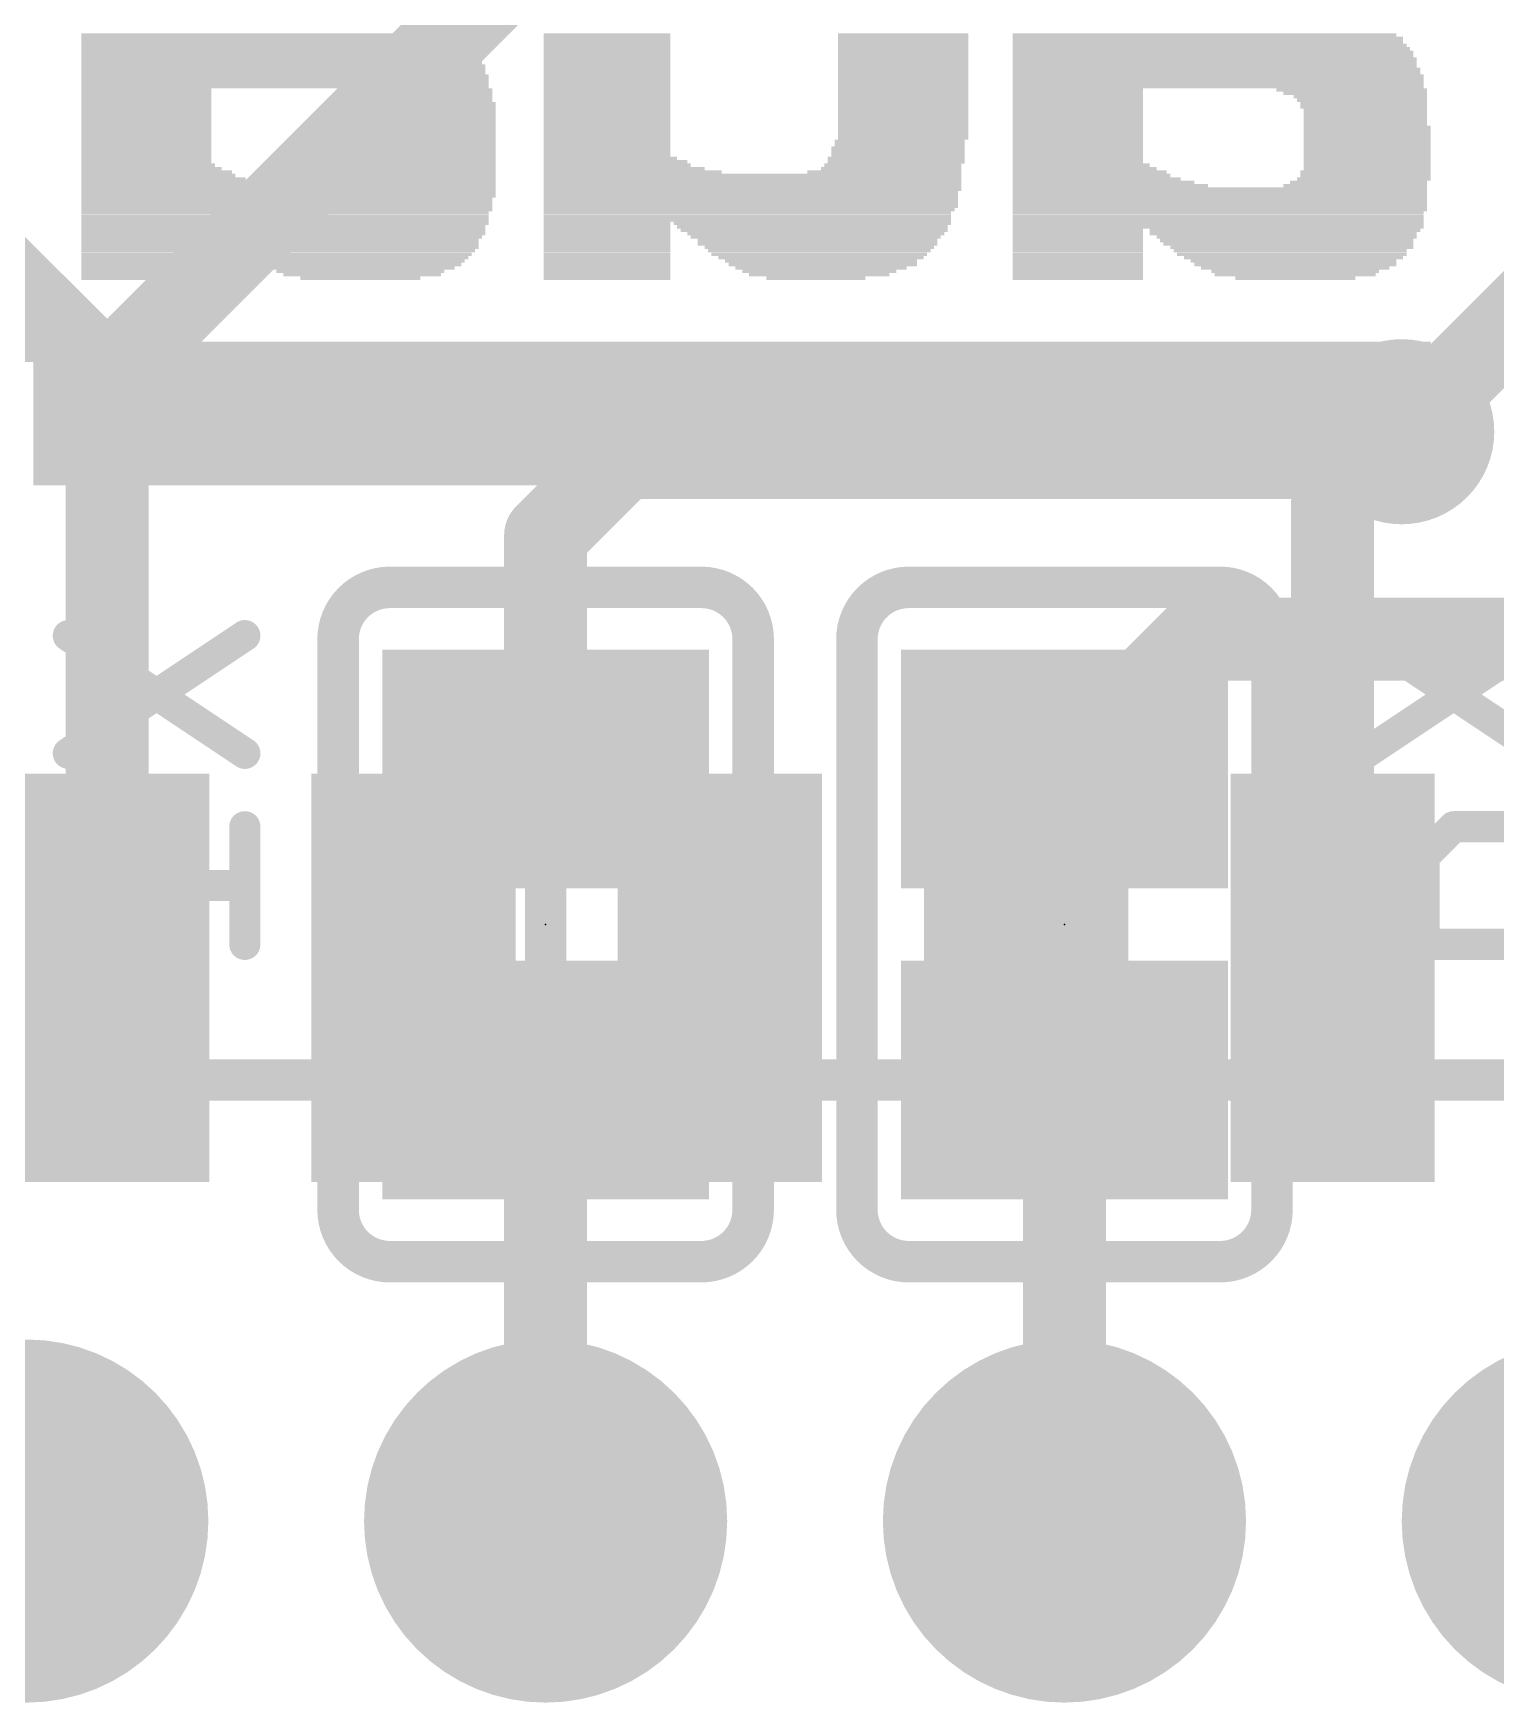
# Model space of a CAD drawing. Extents: x -7.4 to 58.7, y -8.7 to 28.8.
# Drawn here: x 36.86 to 44.02, y 0.38 to 8.55 of the extents above; entities that cross this region are included whole.
import ezdxf

# ---------------------------------------------------------------- set-up
doc = ezdxf.new("R2010")
doc.units = 0
for name, color, linetype in [('1', 12, 'CONTINUOUS'), ('16', 132, 'CONTINUOUS'), ('17', 110, 'CONTINUOUS'), ('18', 110, 'CONTINUOUS'), ('22', 6, 'CONTINUOUS'), ('24', 53, 'CONTINUOUS'), ('51', 253, 'CONTINUOUS')]:
    doc.layers.add(name, color=color, linetype=linetype)

# ---------------------------------------------------------------- blocks, each defined once
blk = doc.blocks.new('ROUNDP')
at = {"const_width": 0.5}
blk.add_lwpolyline([(0, -0.25, 1), (0, 0.25, 1), (0, -0.25)], format="xyb", dxfattribs=at)
blk = doc.blocks.new('RECT')
blk.add_solid([(-0.5, -0.5), (0.5, -0.5), (-0.5, 0.5), (0.5, 0.5)])
blk = doc.blocks.new('ROUNDV')
at = {"const_width": 0.5}
blk.add_lwpolyline([(0, -0.25, 1), (0, 0.25, 1), (0, -0.25)], format="xyb", dxfattribs=at)

msp = doc.modelspace()

# ---------------------------------------------------------------- linework, layer by layer
at = {"layer": '1', "const_width": 0.4064}
for points in [[(37.223, 6.87), (30.123, 13.97)], [(37.223, 6.87), (41.553, 11.2)], [(44.45, 7.493), (43.6245, 6.6675)], [(37.223, 3.93), (37.223, 6.87)], [(43.561, 6.604), (43.6245, 6.6675)], [(43.561, 6.604), (43.223, 6.266)], [(43.223, 6.266), (43.223, 3.93)]]:
    msp.add_lwpolyline(points, dxfattribs=at)
at = {"layer": '1', "const_width": 0.2032}
for points in [[(37.3246, 6.87, 1), (37.1214, 6.87)], [(37.1512, 6.9418, 1), (37.2948, 6.7982)], [(37.1512, 6.7982, 1), (37.2948, 6.9418)], [(43.6963, 6.5957, 1), (43.5527, 6.7393)], [(43.6328, 6.5322, 1), (43.4892, 6.6758)], [(43.5527, 6.7393, 1), (43.6963, 6.5957)], [(43.4892, 6.6758, 1), (43.6328, 6.5322)], [(43.3246, 6.266, 1), (43.1214, 6.266)], [(43.1512, 6.3378, 1), (43.2948, 6.1942)], [(37.1214, 3.93, 1), (37.3246, 3.93)], [(43.1214, 3.93, 1), (43.3246, 3.93)]]:
    msp.add_lwpolyline(points, format="xyb", dxfattribs=at)
at = {"layer": '16', "const_width": 0.4064}
for points in [[(43.434, 6.477), (43.561, 6.604)], [(39.37, 6.096), (39.751, 6.477)], [(39.751, 6.477), (43.434, 6.477)], [(39.37, 4.953), (39.37, 6.096)], [(41.91, 4.953), (42.545, 5.588)], [(42.545, 5.588), (44.704, 5.588)], [(39.37, 3.429), (39.37, 1.27)], [(41.91, 3.429), (41.91, 1.27)]]:
    msp.add_lwpolyline(points, dxfattribs=at)
at = {"layer": '16', "const_width": 0.2032}
for points in [[(43.6328, 6.5322, 1), (43.4892, 6.6758)], [(39.751, 6.5786, 1), (39.751, 6.3754)], [(39.8228, 6.4052, 1), (39.6792, 6.5488)], [(43.3622, 6.5488, 1), (43.5058, 6.4052)], [(43.434, 6.3754, 1), (43.434, 6.5786)], [(39.4716, 6.096, 1), (39.2684, 6.096)], [(39.2982, 6.1678, 1), (39.4418, 6.0242)], [(42.545, 5.6896, 1), (42.545, 5.4864)], [(42.6168, 5.5162, 1), (42.4732, 5.6598)], [(41.8382, 5.0248, 1), (41.9818, 4.8812)], [(39.2684, 4.953, 1), (39.4716, 4.953)], [(39.4716, 3.429, 1), (39.2684, 3.429)], [(42.0116, 3.429, 1), (41.8084, 3.429)], [(39.2684, 1.27, 1), (39.4716, 1.27)], [(41.8084, 1.27, 1), (42.0116, 1.27)]]:
    msp.add_lwpolyline(points, format="xyb", dxfattribs=at)
at = {"layer": '22'}
for points, const_width in [([(38.608, 5.842, 0.4142), (38.354, 5.588)], 0.2032), ([(38.608, 5.8928, 1), (38.608, 5.7912)], 0.1016), ([(38.608, 5.7912, 1), (38.608, 5.8928)], 0.1016), ([(40.386, 5.588, 0.4142), (40.132, 5.842)], 0.2032), ([(40.132, 5.8928, 1), (40.132, 5.7912)], 0.1016), ([(40.132, 5.7912, 1), (40.132, 5.8928)], 0.1016), ([(41.148, 5.842, 0.4142), (40.894, 5.588)], 0.2032), ([(41.148, 5.8928, 1), (41.148, 5.7912)], 0.1016), ([(41.148, 5.7912, 1), (41.148, 5.8928)], 0.1016), ([(42.926, 5.588, 0.4142), (42.672, 5.842)], 0.2032), ([(42.672, 5.8928, 1), (42.672, 5.7912)], 0.1016), ([(42.672, 5.7912, 1), (42.672, 5.8928)], 0.1016), ([(37.0543, 5.6371, 1), (37.0121, 5.5737)], 0.0762), ([(37.9187, 5.5737, 1), (37.8764, 5.6371)], 0.0762), ([(38.4048, 5.588, 1), (38.3032, 5.588)], 0.1016), ([(40.4368, 5.588, 1), (40.3352, 5.588)], 0.1016), ([(40.9448, 5.588, 1), (40.8432, 5.588)], 0.1016), ([(42.9768, 5.588, 1), (42.8752, 5.588)], 0.1016), ([(43.4043, 5.6371, 1), (43.3621, 5.5737)], 0.0762), ([(38.3032, 5.588, 1), (38.4048, 5.588)], 0.1016), ([(40.3352, 5.588, 1), (40.4368, 5.588)], 0.1016), ([(40.8432, 5.588, 1), (40.9448, 5.588)], 0.1016), ([(42.8752, 5.588, 1), (42.9768, 5.588)], 0.1016), ([(37.0121, 5.0609, 1), (37.0543, 4.9975)], 0.0762), ([(37.8764, 4.9975, 1), (37.9187, 5.0609)], 0.0762), ([(43.3621, 5.0609, 1), (43.4043, 4.9975)], 0.0762), ([(37.9356, 4.6699, 1), (37.8594, 4.6699)], 0.0762), ([(43.4101, 4.6968, 1), (43.3563, 4.643)], 0.0762), ([(43.8154, 4.708, 1), (43.8154, 4.6318)], 0.0762), ([(43.8423, 4.643, 1), (43.7884, 4.6968)], 0.0762), ([(43.7094, 4.5259, 1), (43.6332, 4.5259)], 0.0762), ([(43.6444, 4.5528, 1), (43.6983, 4.4989)], 0.0762), ([(37.0332, 4.4199, 1), (37.0332, 4.3437)], 0.0762), ([(37.8975, 4.3437, 1), (37.8975, 4.4199)], 0.0762), ([(43.6444, 4.3549, 1), (43.6983, 4.4087)], 0.0762), ([(43.3832, 4.1318, 1), (43.3832, 4.0556)], 0.0762), ([(37.8594, 4.0937, 1), (37.9356, 4.0937)], 0.0762), ([(43.6332, 4.0937, 1), (43.7094, 4.0937)], 0.0762), ([(38.354, 2.794, 0.4142), (38.608, 2.54)], 0.2032), ([(38.4048, 2.794, 1), (38.3032, 2.794)], 0.1016), ([(40.132, 2.54, 0.4142), (40.386, 2.794)], 0.2032), ([(40.4368, 2.794, 1), (40.3352, 2.794)], 0.1016), ([(40.894, 2.794, 0.4142), (41.148, 2.54)], 0.2032), ([(40.9448, 2.794, 1), (40.8432, 2.794)], 0.1016), ([(42.672, 2.54, 0.4142), (42.926, 2.794)], 0.2032), ([(42.9768, 2.794, 1), (42.8752, 2.794)], 0.1016), ([(38.3032, 2.794, 1), (38.4048, 2.794)], 0.1016), ([(40.3352, 2.794, 1), (40.4368, 2.794)], 0.1016), ([(40.8432, 2.794, 1), (40.9448, 2.794)], 0.1016), ([(42.8752, 2.794, 1), (42.9768, 2.794)], 0.1016), ([(38.608, 2.5908, 1), (38.608, 2.4892)], 0.1016), ([(38.608, 2.4892, 1), (38.608, 2.5908)], 0.1016), ([(40.132, 2.5908, 1), (40.132, 2.4892)], 0.1016), ([(40.132, 2.4892, 1), (40.132, 2.5908)], 0.1016), ([(41.148, 2.5908, 1), (41.148, 2.4892)], 0.1016), ([(41.148, 2.4892, 1), (41.148, 2.5908)], 0.1016), ([(42.672, 2.5908, 1), (42.672, 2.4892)], 0.1016), ([(42.672, 2.4892, 1), (42.672, 2.5908)], 0.1016)]:
    msp.add_lwpolyline(points, format="xyb", dxfattribs=dict(at, const_width=const_width))
for points, const_width in [([(40.132, 5.842), (38.608, 5.842)], 0.2032), ([(42.672, 5.842), (41.148, 5.842)], 0.2032), ([(37.8975, 5.0292), (37.0332, 5.6054)], 0.1524), ([(37.8975, 5.6054), (37.0332, 5.0292)], 0.1524), ([(38.354, 5.588), (38.354, 2.794)], 0.2032), ([(40.386, 2.794), (40.386, 5.588)], 0.2032), ([(40.894, 5.588), (40.894, 2.794)], 0.2032), ([(42.926, 2.794), (42.926, 5.588)], 0.2032), ([(44.2475, 5.0292), (43.3832, 5.6054)], 0.1524), ([(44.2475, 5.6054), (43.3832, 5.0292)], 0.1524), ([(37.8975, 4.0937), (37.8975, 4.6699)], 0.1524), ([(43.6713, 4.3818), (43.3832, 4.6699)], 0.1524), ([(43.8154, 4.6699), (43.6713, 4.5259)], 0.1524), ([(44.1035, 4.6699), (43.8154, 4.6699)], 0.1524), ([(43.6713, 4.5259), (43.6713, 4.0937)], 0.1524), ([(37.0332, 4.3818), (37.8975, 4.3818)], 0.1524), ([(43.3832, 4.0937), (44.2475, 4.0937)], 0.1524), ([(40.132, 2.54), (38.608, 2.54)], 0.2032), ([(42.672, 2.54), (41.148, 2.54)], 0.2032)]:
    msp.add_lwpolyline(points, dxfattribs=dict(at, const_width=const_width))
at = {"layer": '24'}
for p in [(39.37, 4.191), (41.91, 4.191)]:
    msp.add_point(p, dxfattribs=at)
at = {"layer": '51', "const_width": 0.2032}
msp.add_lwpolyline([(45.973, 3.43), (29.973, 3.43)], dxfattribs=at)

# ---------------------------------------------------------------- block references
at = {"layer": '1', "xscale": 2, "rotation": 90}
for p in [(37.223, 3.93), (38.723, 3.93), (40.223, 3.93), (41.723, 3.93), (43.223, 3.93)]:
    msp.add_blockref('RECT', p, dxfattribs=at)
at = {"layer": '16', "rotation": 270}
for p, xscale, yscale in [((39.37, 4.953), 1.1684, 1.6002), ((41.91, 4.953), 1.1684, 1.6002), ((39.37, 4.191), 0.635, 0.2032), ((41.91, 4.191), 0.635, 0.2032), ((39.37, 3.429), 1.1684, 1.6002), ((41.91, 3.429), 1.1684, 1.6002)]:
    msp.add_blockref('RECT', p, dxfattribs=dict(at, xscale=xscale, yscale=yscale))
at = {"layer": '17', "xscale": 1.778, "yscale": 1.778}
for p in [(36.83, 1.27), (36.83, 1.27), (39.37, 1.27), (39.37, 1.27), (41.91, 1.27), (41.91, 1.27), (44.45, 1.27), (44.45, 1.27)]:
    msp.add_blockref('ROUNDP', p, dxfattribs=at)
at = {"layer": '18', "xscale": 0.9064, "yscale": 0.9064}
msp.add_blockref('ROUNDV', (43.561, 6.604), dxfattribs=at)
msp.add_blockref('ROUNDV', (43.561, 6.604), dxfattribs=at)
at = {"layer": '22', "rotation": 180}
for p, xscale, yscale in [((38.0442, 8.5293), 1.8943, 0.0168), ((38.0442, 8.5126), 1.8943, 0.0167), ((38.0525, 8.4958), 1.911, 0.0168), ((38.0358, 8.5461), 1.8775, 0.0168), ((39.6703, 8.5461), 0.6203, 0.0168), ((39.6703, 8.5293), 0.6203, 0.0168), ((39.6703, 8.5126), 0.6203, 0.0167), ((39.6703, 8.4958), 0.6203, 0.0168), ((41.1203, 8.5461), 0.637, 0.0168), ((41.1203, 8.5293), 0.637, 0.0168), ((41.1203, 8.5126), 0.637, 0.0167), ((41.1203, 8.4958), 0.637, 0.0168), ((42.6123, 8.5293), 1.9111, 0.0168), ((42.6123, 8.5126), 1.9111, 0.0167), ((42.5956, 8.5461), 1.8775, 0.0168), ((42.6207, 8.4958), 1.9278, 0.0168), ((38.0776, 8.4288), 1.9613, 0.0167), ((38.0776, 8.412), 1.9613, 0.0168), ((38.0609, 8.479), 1.9278, 0.0168), ((38.0693, 8.4623), 1.9446, 0.0167), ((38.0693, 8.4455), 1.9446, 0.0168), ((39.6703, 8.479), 0.6203, 0.0168), ((39.6703, 8.4623), 0.6203, 0.0167), ((39.6703, 8.4455), 0.6203, 0.0168), ((39.6703, 8.4288), 0.6203, 0.0167), ((39.6703, 8.412), 0.6203, 0.0168), ((41.1203, 8.479), 0.637, 0.0168), ((41.1203, 8.4623), 0.637, 0.0167), ((41.1203, 8.4455), 0.637, 0.0168), ((41.1203, 8.4288), 0.637, 0.0167), ((41.1203, 8.412), 0.637, 0.0168), ((42.6291, 8.479), 1.9446, 0.0168), ((42.6459, 8.4288), 1.9781, 0.0167), ((42.6459, 8.412), 1.9781, 0.0168), ((42.6375, 8.4623), 1.9613, 0.0167), ((42.6375, 8.4455), 1.9613, 0.0168), ((38.0945, 8.3449), 1.9949, 0.0168), ((38.0861, 8.3952), 1.9781, 0.0168), ((38.0861, 8.3785), 1.9781, 0.0167), ((38.0861, 8.3617), 1.9781, 0.0168), ((39.6703, 8.3952), 0.6203, 0.0168), ((39.6703, 8.3785), 0.6203, 0.0167), ((39.6703, 8.3617), 0.6203, 0.0168), ((39.6703, 8.3449), 0.6203, 0.0168), ((41.1203, 8.3952), 0.637, 0.0168), ((41.1203, 8.3785), 0.637, 0.0167), ((41.1203, 8.3617), 0.637, 0.0168), ((41.1203, 8.3449), 0.637, 0.0168), ((42.6459, 8.3952), 1.9781, 0.0168), ((42.6543, 8.3785), 1.9949, 0.0167), ((42.6543, 8.3617), 1.9949, 0.0168), ((42.6626, 8.3449), 2.0116, 0.0168), ((38.0945, 8.3282), 1.9949, 0.0167), ((38.0945, 8.3114), 1.9949, 0.0168), ((38.0945, 8.2946), 1.9949, 0.0168), ((37.4155, 8.2779), 0.637, 0.0167), ((37.4155, 8.2611), 0.637, 0.0168), ((38.7398, 8.2779), 0.7376, 0.0167), ((38.7649, 8.2611), 0.6873, 0.0168), ((39.6703, 8.3282), 0.6203, 0.0167), ((39.6703, 8.3114), 0.6203, 0.0168), ((39.6703, 8.2946), 0.6203, 0.0168), ((39.6703, 8.2779), 0.6203, 0.0167), ((39.6703, 8.2611), 0.6203, 0.0168), ((41.1203, 8.3282), 0.637, 0.0167), ((41.1203, 8.3114), 0.637, 0.0168), ((41.1203, 8.2946), 0.637, 0.0168), ((41.1203, 8.2779), 0.637, 0.0167), ((41.1203, 8.2611), 0.637, 0.0168), ((42.6626, 8.3282), 2.0116, 0.0167), ((42.6626, 8.3114), 2.0116, 0.0168), ((42.6626, 8.2946), 2.0116, 0.0168), ((41.9753, 8.2779), 0.637, 0.0167), ((41.9753, 8.2611), 0.637, 0.0168), ((43.3164, 8.2779), 0.7376, 0.0167), ((43.3332, 8.2611), 0.7041, 0.0168), ((37.4155, 8.2444), 0.637, 0.0167), ((37.4155, 8.2276), 0.637, 0.0168), ((37.4155, 8.2108), 0.637, 0.0168), ((37.4155, 8.1941), 0.637, 0.0167), ((37.4155, 8.1773), 0.637, 0.0168), ((38.7817, 8.2444), 0.6538, 0.0167), ((38.7901, 8.2276), 0.637, 0.0168), ((38.8069, 8.2108), 0.637, 0.0168), ((38.8069, 8.1941), 0.637, 0.0167), ((38.8152, 8.1773), 0.6203, 0.0168), ((39.6703, 8.2444), 0.6203, 0.0167), ((39.6703, 8.2276), 0.6203, 0.0168), ((39.6703, 8.2108), 0.6203, 0.0168), ((39.6703, 8.1941), 0.6203, 0.0167), ((39.6703, 8.1773), 0.6203, 0.0168), ((41.1203, 8.2444), 0.637, 0.0167), ((41.1203, 8.2276), 0.637, 0.0168), ((41.1203, 8.2108), 0.637, 0.0168), ((41.1203, 8.1941), 0.637, 0.0167), ((41.1203, 8.1773), 0.637, 0.0168), ((41.9753, 8.2444), 0.637, 0.0167), ((41.9753, 8.2276), 0.637, 0.0168), ((41.9753, 8.2108), 0.637, 0.0168), ((41.9753, 8.1941), 0.637, 0.0167), ((41.9753, 8.1773), 0.637, 0.0168), ((43.3583, 8.2444), 0.6538, 0.0167), ((43.3667, 8.2276), 0.637, 0.0168), ((43.3751, 8.2108), 0.6203, 0.0168), ((43.3751, 8.1941), 0.6203, 0.0167), ((43.3835, 8.1773), 0.6035, 0.0168), ((37.4155, 8.1605), 0.637, 0.0168), ((37.4155, 8.1438), 0.637, 0.0167), ((37.4155, 8.127), 0.637, 0.0168), ((37.4155, 8.1102), 0.637, 0.0168), ((37.4155, 8.0935), 0.637, 0.0167), ((38.8152, 8.1605), 0.6203, 0.0168), ((38.8152, 8.1438), 0.6203, 0.0167), ((38.8237, 8.127), 0.6035, 0.0168), ((38.8237, 8.1102), 0.6035, 0.0168), ((38.8237, 8.0935), 0.6035, 0.0167), ((39.6703, 8.1605), 0.6203, 0.0168), ((39.6703, 8.1438), 0.6203, 0.0167), ((39.6703, 8.127), 0.6203, 0.0168), ((39.6703, 8.1102), 0.6203, 0.0168), ((39.6703, 8.0935), 0.6203, 0.0167), ((41.1203, 8.1605), 0.637, 0.0168), ((41.1203, 8.1438), 0.637, 0.0167), ((41.1203, 8.127), 0.637, 0.0168), ((41.1203, 8.1102), 0.637, 0.0168), ((41.1203, 8.0935), 0.637, 0.0167), ((41.9753, 8.1605), 0.637, 0.0168), ((41.9753, 8.1438), 0.637, 0.0167), ((41.9753, 8.127), 0.637, 0.0168), ((41.9753, 8.1102), 0.637, 0.0168), ((41.9753, 8.0935), 0.637, 0.0167), ((43.3835, 8.1605), 0.6035, 0.0168), ((43.3835, 8.1438), 0.6035, 0.0167), ((43.3835, 8.127), 0.6035, 0.0168), ((43.3835, 8.1102), 0.6035, 0.0168), ((43.3919, 8.0935), 0.6203, 0.0167), ((37.4155, 8.0767), 0.637, 0.0168), ((37.4155, 8.0599), 0.637, 0.0168), ((37.4155, 8.0432), 0.637, 0.0167), ((37.4155, 8.0264), 0.637, 0.0168), ((37.4155, 8.0097), 0.637, 0.0167), ((38.8237, 8.0767), 0.6035, 0.0168), ((38.8237, 8.0599), 0.6035, 0.0168), ((38.8237, 8.0432), 0.6035, 0.0167), ((38.8237, 8.0264), 0.6035, 0.0168), ((38.8237, 8.0097), 0.6035, 0.0167), ((39.6703, 8.0767), 0.6203, 0.0168), ((39.6703, 8.0599), 0.6203, 0.0168), ((39.6703, 8.0432), 0.6203, 0.0167), ((39.6703, 8.0264), 0.6203, 0.0168), ((39.6703, 8.0097), 0.6203, 0.0167), ((41.1035, 8.0264), 0.6371, 0.0168), ((41.1035, 8.0097), 0.6371, 0.0167), ((41.1203, 8.0767), 0.637, 0.0168), ((41.1203, 8.0599), 0.637, 0.0168), ((41.1203, 8.0432), 0.637, 0.0167), ((41.9753, 8.0767), 0.637, 0.0168), ((41.9753, 8.0599), 0.637, 0.0168), ((41.9753, 8.0432), 0.637, 0.0167), ((41.9753, 8.0264), 0.637, 0.0168), ((41.9753, 8.0097), 0.637, 0.0167), ((43.3919, 8.0767), 0.6203, 0.0168), ((43.3919, 8.0599), 0.6203, 0.0168), ((43.3919, 8.0432), 0.6203, 0.0167), ((43.3919, 8.0264), 0.6203, 0.0168), ((43.3919, 8.0097), 0.6203, 0.0167), ((37.4155, 7.9929), 0.637, 0.0168), ((37.4155, 7.9761), 0.637, 0.0168), ((37.4155, 7.9594), 0.637, 0.0167), ((37.4155, 7.9426), 0.637, 0.0168), ((37.4155, 7.9258), 0.637, 0.0168), ((38.8152, 7.9258), 0.6203, 0.0168), ((38.8237, 7.9929), 0.6035, 0.0168), ((38.8237, 7.9761), 0.6035, 0.0168), ((38.8237, 7.9594), 0.6035, 0.0167), ((38.8237, 7.9426), 0.6035, 0.0168), ((39.6703, 7.9929), 0.6203, 0.0168), ((39.6703, 7.9761), 0.6203, 0.0168), ((39.6703, 7.9594), 0.6203, 0.0167), ((39.687, 7.9426), 0.6538, 0.0168), ((39.7122, 7.9258), 0.7041, 0.0168), ((41.0868, 7.9426), 0.6706, 0.0168), ((41.0868, 7.9258), 0.6706, 0.0168), ((41.0952, 7.9929), 0.6538, 0.0168), ((41.0952, 7.9761), 0.6538, 0.0168), ((41.0952, 7.9594), 0.6538, 0.0167), ((41.9753, 7.9929), 0.637, 0.0168), ((41.9753, 7.9761), 0.637, 0.0168), ((41.9753, 7.9594), 0.637, 0.0167), ((41.9753, 7.9426), 0.637, 0.0168), ((41.9753, 7.9258), 0.637, 0.0168), ((43.3919, 7.9929), 0.6203, 0.0168), ((43.3919, 7.9761), 0.6203, 0.0168), ((43.3919, 7.9594), 0.6203, 0.0167), ((43.3919, 7.9426), 0.6203, 0.0168), ((43.3919, 7.9258), 0.6203, 0.0168), ((37.4658, 7.8755), 0.7376, 0.0168), ((37.4993, 7.842), 0.8046, 0.0168), ((37.4239, 7.9091), 0.6537, 0.0167), ((37.4407, 7.8923), 0.6873, 0.0168), ((37.4742, 7.8588), 0.7543, 0.0167), ((38.7985, 7.842), 0.6538, 0.0168), ((38.8069, 7.8755), 0.637, 0.0168), ((38.8069, 7.8588), 0.637, 0.0167), ((38.8152, 7.9091), 0.6203, 0.0167), ((38.8152, 7.8923), 0.6203, 0.0168), ((39.7205, 7.9091), 0.7208, 0.0167), ((39.754, 7.8923), 0.7879, 0.0168), ((39.796, 7.8755), 0.8717, 0.0168), ((40.3827, 7.8588), 2.0452, 0.0167), ((40.3827, 7.842), 2.0452, 0.0168), ((41.0281, 7.8755), 0.7544, 0.0168), ((41.0617, 7.8923), 0.6873, 0.0168), ((41.07, 7.9091), 0.6706, 0.0167), ((41.992, 7.9091), 0.6705, 0.0167), ((42.0423, 7.8588), 0.7711, 0.0167), ((42.0088, 7.8923), 0.704, 0.0168), ((42.034, 7.8755), 0.7543, 0.0168), ((42.0675, 7.842), 0.8214, 0.0168), ((43.3751, 7.842), 0.6538, 0.0168), ((43.3835, 7.8755), 0.6371, 0.0168), ((43.3835, 7.8588), 0.6371, 0.0167), ((43.3919, 7.9091), 0.6203, 0.0167), ((43.3919, 7.8923), 0.6203, 0.0168), ((37.5663, 7.8085), 0.9387, 0.0168), ((37.5412, 7.8253), 0.8884, 0.0167), ((38.1112, 7.7917), 2.0284, 0.0168), ((38.1112, 7.775), 2.0284, 0.0167), ((38.1112, 7.7582), 2.0284, 0.0168), ((38.7734, 7.8085), 0.7041, 0.0168), ((38.7818, 7.8253), 0.6873, 0.0167), ((40.3827, 7.8253), 2.0452, 0.0167), ((40.3827, 7.8085), 2.0452, 0.0168), ((40.3827, 7.7917), 2.0452, 0.0168), ((40.3743, 7.775), 2.0284, 0.0167), ((40.3743, 7.7582), 2.0284, 0.0168), ((42.1346, 7.8085), 0.9555, 0.0168), ((42.671, 7.7917), 2.0284, 0.0168), ((42.671, 7.775), 2.0284, 0.0167), ((42.671, 7.7582), 2.0284, 0.0168), ((42.1011, 7.8253), 0.8885, 0.0167), ((43.3332, 7.8085), 0.7041, 0.0168), ((43.3499, 7.8253), 0.6706, 0.0167), ((38.1028, 7.7414), 2.0116, 0.0168), ((38.1028, 7.7247), 2.0116, 0.0167), ((38.1028, 7.7079), 2.0116, 0.0168), ((38.1028, 7.6911), 2.0116, 0.0168), ((40.3743, 7.7414), 2.0284, 0.0168), ((40.3743, 7.7247), 2.0284, 0.0167), ((40.3743, 7.7079), 2.0284, 0.0168), ((40.366, 7.6911), 2.0117, 0.0168), ((42.671, 7.7414), 2.0284, 0.0168), ((42.671, 7.7247), 2.0284, 0.0167), ((42.671, 7.7079), 2.0284, 0.0168), ((42.671, 7.6911), 2.0284, 0.0168), ((38.0945, 7.6744), 1.9949, 0.0167), ((38.0945, 7.6576), 1.9949, 0.0168), ((38.0945, 7.6408), 1.9949, 0.0168), ((38.0945, 7.6241), 1.9949, 0.0167), ((38.0861, 7.6073), 1.9781, 0.0168), ((40.3576, 7.6744), 1.9949, 0.0167), ((40.3576, 7.6576), 1.9949, 0.0168), ((40.3576, 7.6408), 1.9949, 0.0168), ((39.6703, 7.6241), 0.6203, 0.0167), ((39.6703, 7.6073), 0.6203, 0.0168), ((40.6761, 7.6241), 1.3579, 0.0167), ((40.6761, 7.6073), 1.3243, 0.0168), ((42.6626, 7.6744), 2.0116, 0.0167), ((42.6626, 7.6576), 2.0116, 0.0168), ((42.6626, 7.6408), 2.0116, 0.0168), ((42.6626, 7.6241), 2.0116, 0.0167), ((42.6626, 7.6073), 2.0116, 0.0168), ((37.4155, 7.5906), 0.637, 0.0167), ((37.4155, 7.5738), 0.637, 0.0168), ((37.4155, 7.557), 0.637, 0.0168), ((37.4155, 7.5403), 0.637, 0.0167), ((37.4155, 7.5235), 0.637, 0.0168), ((38.4129, 7.5906), 1.3244, 0.0167), ((38.4129, 7.5738), 1.3244, 0.0168), ((38.4213, 7.557), 1.274, 0.0168), ((38.4213, 7.5403), 1.2406, 0.0167), ((38.4297, 7.5235), 1.2238, 0.0168), ((39.6703, 7.5906), 0.6203, 0.0167), ((39.6703, 7.5738), 0.6203, 0.0168), ((39.6703, 7.557), 0.6203, 0.0168), ((39.6703, 7.5403), 0.6203, 0.0167), ((39.6703, 7.5235), 0.6203, 0.0168), ((40.6845, 7.5906), 1.3075, 0.0167), ((40.6928, 7.5738), 1.2573, 0.0168), ((40.6928, 7.557), 1.2238, 0.0168), ((40.7013, 7.5403), 1.1735, 0.0167), ((40.7013, 7.5235), 1.1735, 0.0168), ((41.9753, 7.5906), 0.637, 0.0167), ((41.9753, 7.5738), 0.637, 0.0168), ((41.9753, 7.557), 0.637, 0.0168), ((41.9753, 7.5403), 0.637, 0.0167), ((41.9753, 7.5235), 0.637, 0.0168), ((42.9895, 7.5906), 1.3244, 0.0167), ((42.9811, 7.5738), 1.3076, 0.0168), ((42.9978, 7.557), 1.2741, 0.0168), ((42.9978, 7.5403), 1.2405, 0.0167), ((43.0063, 7.5235), 1.2237, 0.0168), ((37.4155, 7.5067), 0.637, 0.0168), ((37.4155, 7.49), 0.637, 0.0167), ((37.4155, 7.4732), 0.637, 0.0168), ((37.4155, 7.4564), 0.637, 0.0168), ((37.4155, 7.4397), 0.637, 0.0167), ((38.4464, 7.5067), 1.1903, 0.0168), ((38.4464, 7.4732), 1.1231, 0.0168), ((38.4549, 7.49), 1.1399, 0.0167), ((38.4549, 7.4564), 1.0729, 0.0168), ((38.4632, 7.4397), 1.0226, 0.0167), ((39.6703, 7.5067), 0.6203, 0.0168), ((39.6703, 7.49), 0.6203, 0.0167), ((39.6703, 7.4732), 0.6203, 0.0168), ((39.6703, 7.4564), 0.6203, 0.0168), ((39.6703, 7.4397), 0.6203, 0.0167), ((40.7096, 7.5067), 1.1232, 0.0168), ((40.7096, 7.49), 1.0896, 0.0167), ((40.7096, 7.4732), 1.0562, 0.0168), ((40.718, 7.4564), 1.0058, 0.0168), ((40.718, 7.4397), 0.9388, 0.0167), ((41.9753, 7.5067), 0.637, 0.0168), ((41.9753, 7.49), 0.637, 0.0167), ((41.9753, 7.4732), 0.637, 0.0168), ((41.9753, 7.4564), 0.637, 0.0168), ((41.9753, 7.4397), 0.637, 0.0167), ((43.023, 7.5067), 1.1902, 0.0168), ((43.0147, 7.49), 1.1399, 0.0167), ((43.023, 7.4732), 1.1232, 0.0168), ((43.0314, 7.4564), 1.0729, 0.0168), ((43.0314, 7.4397), 1.0058, 0.0167), ((37.4155, 7.4229), 0.637, 0.0168), ((37.4155, 7.4062), 0.637, 0.0167), ((37.4155, 7.3894), 0.637, 0.0168), ((37.4155, 7.3726), 0.637, 0.0168), ((37.4155, 7.3559), 0.637, 0.0167), ((38.4633, 7.4229), 0.9891, 0.0168), ((38.4632, 7.4062), 0.922, 0.0167), ((38.4632, 7.3894), 0.8214, 0.0168), ((38.4716, 7.3726), 0.7712, 0.0168), ((38.4632, 7.3559), 0.5868, 0.0167), ((39.6703, 7.4229), 0.6203, 0.0168), ((39.6703, 7.4062), 0.6203, 0.0167), ((39.6703, 7.3894), 0.6203, 0.0168), ((39.6703, 7.3726), 0.6203, 0.0168), ((39.6703, 7.3559), 0.6203, 0.0167), ((40.7264, 7.4229), 0.9221, 0.0168), ((40.718, 7.4062), 0.8382, 0.0167), ((40.7096, 7.3894), 0.7544, 0.0168), ((40.7096, 7.3726), 0.6874, 0.0168), ((40.6928, 7.3559), 0.4861, 0.0167), ((41.9753, 7.4229), 0.637, 0.0168), ((41.9753, 7.4062), 0.637, 0.0167), ((41.9753, 7.3894), 0.637, 0.0168), ((41.9753, 7.3726), 0.637, 0.0168), ((41.9753, 7.3559), 0.637, 0.0167), ((43.0398, 7.4229), 0.989, 0.0168), ((43.0398, 7.4062), 0.922, 0.0167), ((43.0398, 7.3894), 0.8214, 0.0168), ((43.0398, 7.3726), 0.7879, 0.0168), ((43.0398, 7.3559), 0.5868, 0.0167), ((36.703, 7.0373), 13.998, 0.0168), ((36.703, 7.0206), 13.998, 0.0167), ((36.703, 7.0038), 13.998, 0.0168), ((36.703, 6.987), 13.998, 0.0167), ((36.703, 6.9703), 13.998, 0.0168), ((36.703, 6.9535), 13.998, 0.0168), ((40.2822, 6.9367), 6.8397, 0.0167), ((40.2822, 6.92), 6.8397, 0.0168), ((40.2822, 6.9032), 6.8397, 0.0168), ((40.2822, 6.8864), 6.8397, 0.0167), ((40.2822, 6.8697), 6.8397, 0.0168), ((40.2822, 6.8529), 6.8397, 0.0168), ((40.2822, 6.8361), 6.8397, 0.0167), ((40.2822, 6.8194), 6.8397, 0.0168), ((40.2822, 6.8026), 6.8397, 0.0168), ((40.2822, 6.7858), 6.8397, 0.0167), ((40.2822, 6.7691), 6.8397, 0.0168), ((40.2822, 6.7524), 6.8397, 0.0167), ((40.2822, 6.7356), 6.8397, 0.0168), ((40.2822, 6.7188), 6.8397, 0.0168), ((40.2822, 6.7021), 6.8397, 0.0167), ((40.2822, 6.6853), 6.8397, 0.0168), ((40.2822, 6.6685), 6.8397, 0.0168), ((40.2822, 6.6518), 6.8397, 0.0167), ((40.2822, 6.635), 6.8397, 0.0168), ((40.2822, 6.6182), 6.8397, 0.0168), ((40.2822, 6.6015), 6.8397, 0.0167), ((40.2822, 6.5847), 6.8397, 0.0168), ((40.2822, 6.568), 6.8397, 0.0167), ((40.2822, 6.5512), 6.8397, 0.0168), ((40.2822, 6.5344), 6.8397, 0.0168), ((40.2822, 6.5177), 6.8397, 0.0167), ((40.2822, 6.5009), 6.8397, 0.0168), ((40.2822, 6.4841), 6.8397, 0.0168), ((40.2822, 6.4674), 6.8397, 0.0167), ((40.2822, 6.4506), 6.8397, 0.0168), ((40.2822, 6.4338), 6.8397, 0.0168), ((40.2822, 6.4171), 6.8397, 0.0167), ((40.2822, 6.4003), 6.8397, 0.0168), ((40.2822, 6.3835), 6.8397, 0.0168), ((40.2822, 6.3668), 6.8397, 0.0167), ((40.2822, 6.35), 6.8397, 0.0168)]:
    msp.add_blockref('RECT', p, dxfattribs=dict(at, xscale=xscale, yscale=yscale))

doc.saveas('drawing.dxf')
